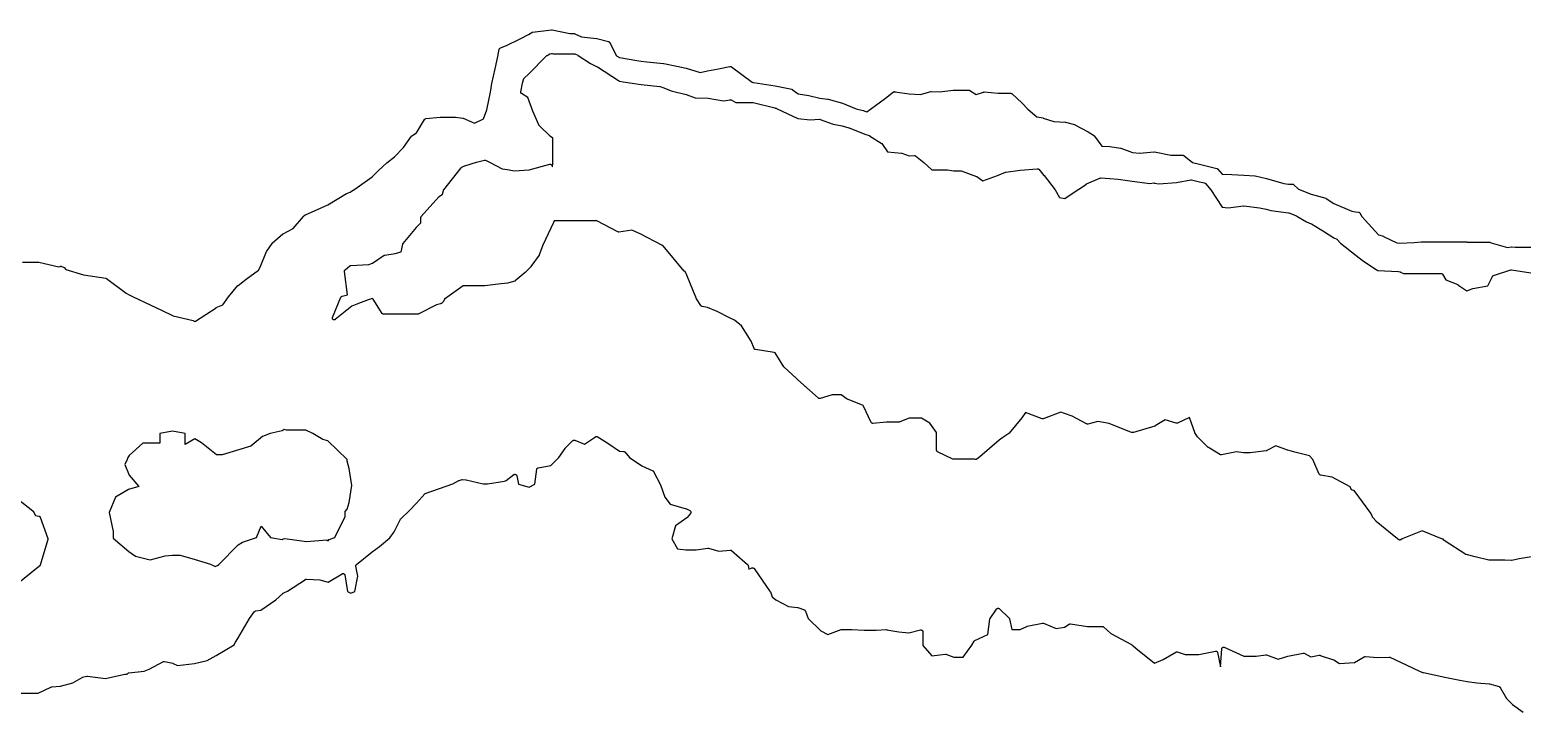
# Model space of a CAD drawing. Header units: millimetres. Extents: x 0 to 500, y 0 to 700.
# Drawn here: x 239.7 to 301.6, y 104.8 to 133.1 of the extents above; entities that cross this region are included whole.
import ezdxf

# ---------------------------------------------------------------- set-up
doc = ezdxf.new("R2010")
doc.units = ezdxf.units.MM
doc.layers.add('CORTE', color=1, linetype='Continuous')
doc.layers.add('GRABADO', color=5, linetype='Continuous')

msp = doc.modelspace()

# ---------------------------------------------------------------- linework, layer by layer
at = {"layer": 'CORTE'}
msp.add_lwpolyline([(239.367, 123.502), (240.034, 123.502), (240.041, 123.501), (240.048, 123.5), (240.871, 123.303), (240.933, 123.328), (240.939, 123.33), (240.946, 123.331), (240.95, 123.332), (240.958, 123.333), (240.967, 123.332), (240.972, 123.331), (240.978, 123.33), (240.984, 123.328), (241.07, 123.294), (241.075, 123.292), (241.081, 123.288), (241.087, 123.284), (241.095, 123.277), (241.166, 123.191), (241.901, 122.971), (242.55, 122.873), (242.825, 122.832), (242.83, 122.831), (242.835, 122.829), (242.844, 122.826), (242.852, 122.821), (242.855, 122.819), (243.667, 122.21), (243.77, 122.161), (243.817, 122.138), (243.935, 122.082), (244.696, 121.716), (245.14, 121.503), (245.616, 121.275), (246.453, 121.074), (246.461, 121.072), (246.467, 121.069), (246.523, 121.04), (246.549, 121.05), (247.404, 121.609), (247.407, 121.611), (247.411, 121.613), (247.681, 121.731), (247.922, 122.061), (248.313, 122.53), (248.319, 122.536), (248.323, 122.539), (248.655, 122.789), (249.171, 123.175), (249.227, 123.289), (249.5, 123.942), (249.503, 123.948), (249.505, 123.952), (249.725, 124.282), (249.731, 124.288), (249.736, 124.293), (250.176, 124.671), (250.18, 124.674), (250.185, 124.677), (250.605, 124.892), (251.026, 125.398), (251.031, 125.404), (251.037, 125.409), (251.104, 125.459), (251.11, 125.464), (251.117, 125.467), (251.762, 125.757), (252.04, 125.882), (252.815, 126.347), (252.82, 126.349), (252.968, 126.408), (253.029, 126.445), (253.16, 126.524), (253.879, 127.042), (254.148, 127.3), (254.49, 127.628), (254.493, 127.63), (254.804, 127.879), (255.187, 128.263), (255.511, 128.729), (255.516, 128.734), (255.519, 128.738), (255.523, 128.741), (255.528, 128.746), (255.725, 128.874), (256.06, 129.423), (256.064, 129.429), (256.07, 129.436), (256.074, 129.439), (256.08, 129.445), (256.093, 129.452), (256.103, 129.455), (256.109, 129.457), (256.114, 129.458), (256.7, 129.516), (256.704, 129.517), (257.34, 129.517), (257.344, 129.516), (257.644, 129.484), (257.649, 129.483), (257.655, 129.481), (257.661, 129.479), (258.137, 129.271), (258.5, 129.446), (258.648, 129.817), (258.794, 130.551), (258.85, 130.921), (258.987, 131.525), (259.103, 132.034), (259.16, 132.336), (259.161, 132.343), (259.165, 132.352), (259.167, 132.357), (259.171, 132.363), (259.174, 132.368), (259.178, 132.373), (259.186, 132.38), (259.192, 132.384), (259.197, 132.388), (259.203, 132.39), (259.455, 132.496), (260.02, 132.767), (260.375, 132.95), (260.506, 133.032), (260.513, 133.036), (260.522, 133.04), (260.528, 133.042), (260.534, 133.043), (261.331, 133.142), (261.338, 133.143), (261.346, 133.142), (261.351, 133.142), (262.091, 132.988), (262.266, 132.988), (262.272, 132.988), (262.281, 132.987), (262.288, 132.985), (262.294, 132.983), (262.578, 132.852), (263.201, 132.787), (263.204, 132.787), (263.208, 132.786), (263.686, 132.661), (263.693, 132.659), (263.701, 132.655), (263.705, 132.653), (263.711, 132.649), (263.72, 132.641), (263.726, 132.634), (263.73, 132.628), (264.031, 132.07), (264.147, 131.989), (264.869, 131.869), (265.055, 131.838), (265.288, 131.809), (265.978, 131.75), (265.983, 131.75), (266.529, 131.633), (266.914, 131.55), (266.917, 131.549), (267.502, 131.374), (267.808, 131.435), (268.262, 131.526), (268.736, 131.621), (268.744, 131.622), (268.752, 131.622), (268.756, 131.622), (268.765, 131.621), (268.773, 131.618), (268.78, 131.616), (268.788, 131.611), (268.792, 131.609), (269.662, 130.97), (269.678, 130.961), (269.679, 130.961), (269.684, 130.961), (269.69, 130.96), (269.713, 130.954), (270.615, 130.815), (271.296, 130.683), (271.301, 130.682), (271.306, 130.68), (271.314, 130.677), (271.322, 130.672), (271.559, 130.491), (272.014, 130.417), (272.467, 130.303), (272.796, 130.27), (272.801, 130.27), (272.807, 130.268), (273.402, 130.098), (273.406, 130.097), (273.98, 129.867), (274.266, 129.795), (274.271, 129.793), (274.334, 129.768), (274.412, 129.74), (274.569, 129.856), (275.189, 130.314), (275.529, 130.565), (275.534, 130.568), (275.539, 130.571), (275.547, 130.574), (275.553, 130.575), (275.561, 130.577), (275.569, 130.578), (275.574, 130.578), (275.579, 130.577), (276.167, 130.489), (276.646, 130.465), (277.068, 130.588), (277.073, 130.589), (277.078, 130.59), (277.084, 130.59), (277.089, 130.59), (277.432, 130.565), (278.005, 130.639), (278.01, 130.639), (278.654, 130.639), (278.66, 130.639), (278.668, 130.638), (278.677, 130.635), (278.683, 130.633), (278.688, 130.63), (278.693, 130.627), (278.95, 130.456), (279.265, 130.561), (279.272, 130.563), (279.28, 130.564), (279.287, 130.565), (279.293, 130.564), (279.869, 130.509), (280.4, 130.509), (280.404, 130.509), (280.411, 130.508), (280.419, 130.506), (280.426, 130.503), (280.432, 130.501), (280.436, 130.498), (280.443, 130.494), (280.844, 130.115), (281.102, 129.851), (281.475, 129.534), (281.734, 129.485), (281.739, 129.483), (282.178, 129.336), (282.652, 129.306), (282.656, 129.306), (282.66, 129.305), (283.042, 129.208), (283.05, 129.206), (283.055, 129.203), (283.609, 128.912), (283.86, 128.743), (283.867, 128.737), (283.871, 128.731), (284.175, 128.322), (284.505, 128.297), (284.507, 128.297), (284.951, 128.23), (284.957, 128.229), (284.961, 128.227), (285.441, 128.055), (285.734, 128.019), (286.344, 128.08), (286.35, 128.081), (286.358, 128.08), (286.363, 128.08), (287.036, 127.945), (287.527, 127.945), (287.533, 127.945), (287.539, 127.944), (287.544, 127.942), (287.551, 127.94), (287.56, 127.936), (287.565, 127.933), (287.569, 127.93), (287.93, 127.641), (288.221, 127.57), (288.938, 127.393), (288.946, 127.391), (288.957, 127.386), (288.965, 127.38), (288.972, 127.374), (288.976, 127.37), (289.165, 127.153), (289.562, 127.133), (290.059, 127.108), (290.517, 127.085), (290.523, 127.085), (290.529, 127.083), (291, 126.976), (291.729, 126.767), (291.913, 126.743), (292.084, 126.743), (292.094, 126.742), (292.102, 126.74), (292.109, 126.738), (292.115, 126.734), (292.121, 126.731), (292.126, 126.727), (292.13, 126.724), (292.337, 126.525), (292.858, 126.325), (293.464, 126.151), (293.47, 126.149), (293.479, 126.145), (293.796, 125.936), (294.542, 125.622), (294.698, 125.587), (294.821, 125.578), (294.826, 125.578), (294.836, 125.576), (294.844, 125.573), (294.85, 125.57), (294.856, 125.567), (294.86, 125.563), (294.866, 125.559), (294.875, 125.549), (294.88, 125.542), (294.966, 125.394), (295.656, 124.642), (295.859, 124.575), (295.864, 124.573), (296.414, 124.309), (296.545, 124.283), (297.132, 124.312), (297.428, 124.348), (297.436, 124.349), (297.447, 124.348), (297.476, 124.342), (297.493, 124.341), (299.297, 124.341), (299.3, 124.341), (299.325, 124.339), (299.342, 124.337), (300.247, 124.337), (300.253, 124.337), (300.263, 124.335), (300.27, 124.333), (300.335, 124.309), (301.011, 124.116), (301.163, 124.14), (301.17, 124.141), (301.176, 124.14), (301.328, 124.128), (302.099, 124.128)], dxfattribs=at)
msp.add_lwpolyline([(247.421, 110.898), (247.458, 110.907), (247.512, 110.953), (248.323, 111.765), (248.507, 111.875), (249.075, 112.07), (249.274, 112.546), (249.664, 112.079), (250.141, 111.997), (250.195, 112.014), (250.252, 112.039), (251.151, 111.912), (251.996, 111.972), (252.054, 111.94), (252.095, 111.994), (252.327, 112.071), (252.762, 112.942), (252.762, 113.149), (252.851, 113.256), (252.928, 113.531), (253.045, 114.233), (252.928, 114.935), (252.844, 115.236), (252.844, 115.313), (252.037, 116.087), (251.837, 116.136), (251.413, 116.39), (251.131, 116.525), (250.331, 116.525), (250.232, 116.555), (250.151, 116.506), (249.647, 116.385), (249.334, 116.259), (248.841, 115.865), (248.391, 115.73), (247.654, 115.51), (247.417, 115.51), (246.802, 116.001), (246.517, 116.171), (246.114, 115.93), (246.114, 116.393), (245.59, 116.483), (245.067, 116.393), (245.067, 115.988), (244.365, 115.988), (243.795, 115.475), (243.737, 115.389), (243.707, 115.316), (243.619, 115.105), (243.802, 114.666), (244.196, 114.194), (243.768, 114.065), (243.235, 113.745), (242.972, 113.114), (243.137, 112.318), (243.137, 112.044), (243.783, 111.49), (244.052, 111.306), (244.664, 111.143), (245.294, 111.311), (245.586, 111.346), (245.912, 111.346), (246.538, 111.158), (247.17, 110.968), (247.361, 110.876), (247.421, 110.898)], close=True, dxfattribs=at)
at = {"layer": 'GRABADO'}
for points in [[(302.104, 111.286), (301.489, 111.188), (301.186, 111.12), (301.181, 111.119), (301.174, 111.118), (301.169, 111.118), (300.906, 111.138), (300.244, 111.138), (300.238, 111.138), (300.23, 111.14), (299.674, 111.273), (299.3, 111.363), (299.293, 111.365), (299.285, 111.368), (299.281, 111.371), (298.381, 111.947), (298.376, 111.95), (298.368, 111.957), (298.364, 111.962), (298.359, 111.967), (298.356, 111.973), (298.352, 111.98), (298.348, 111.993), (298.347, 112.004), (298.333, 112.004), (298.327, 112.005), (298.321, 112.006), (298.314, 112.007), (298.308, 112.009), (297.466, 112.346), (296.631, 112.012), (296.577, 111.979), (296.574, 111.978), (296.567, 111.974), (296.557, 111.971), (296.55, 111.97), (296.543, 111.97), (296.536, 111.97), (296.529, 111.97), (296.523, 111.971), (296.515, 111.974), (296.507, 111.977), (296.503, 111.979), (296.445, 112.014), (296.44, 112.017), (295.563, 112.745), (295.559, 112.749), (295.416, 112.907), (295.413, 112.912), (295.412, 112.914), (295.409, 112.919), (295.406, 112.925), (295.343, 113.085), (294.647, 114.031), (294.577, 114.037), (294.571, 114.038), (294.565, 114.039), (294.557, 114.042), (294.55, 114.046), (294.545, 114.048), (294.537, 114.054), (294.528, 114.063), (294.523, 114.07), (294.518, 114.079), (294.516, 114.084), (294.48, 114.18), (293.736, 114.573), (293.243, 114.667), (293.237, 114.669), (293.227, 114.672), (293.221, 114.675), (293.219, 114.677), (293.213, 114.68), (293.205, 114.687), (293.197, 114.696), (293.194, 114.701), (293.193, 114.702), (293.191, 114.707), (292.928, 115.305), (292.792, 115.468), (292.182, 115.622), (291.887, 115.697), (291.883, 115.698), (291.397, 115.882), (291.016, 115.679), (291.012, 115.677), (291.006, 115.675), (290.998, 115.672), (290.992, 115.672), (290.323, 115.583), (290.318, 115.582), (290.051, 115.582), (290.045, 115.583), (289.76, 115.626), (289.141, 115.502), (289.137, 115.501), (289.132, 115.501), (289.122, 115.501), (289.115, 115.502), (289.109, 115.503), (289.102, 115.506), (289.096, 115.508), (288.598, 115.807), (288.591, 115.812), (288.588, 115.815), (288.15, 116.236), (288.145, 116.241), (288.141, 116.246), (288.139, 116.249), (288.037, 116.42), (288.034, 116.427), (287.812, 117.049), (287.306, 116.822), (287.301, 116.82), (287.292, 116.817), (287.284, 116.816), (287.276, 116.815), (287.269, 116.816), (287.264, 116.817), (287.257, 116.818), (286.804, 116.954), (286.386, 116.703), (286.38, 116.7), (286.374, 116.698), (285.482, 116.43), (285.477, 116.429), (285.469, 116.428), (285.463, 116.428), (285.422, 116.428), (285.417, 116.428), (285.409, 116.429), (285.402, 116.431), (285.397, 116.433), (285.338, 116.456), (284.476, 116.801), (284.003, 116.895), (283.588, 116.784), (283.583, 116.783), (283.576, 116.782), (283.57, 116.782), (283.563, 116.783), (283.555, 116.784), (283.548, 116.786), (283.541, 116.788), (283.537, 116.79), (282.939, 117.11), (282.62, 117.219), (282.465, 117.272), (281.741, 117.005), (281.736, 117.003), (281.73, 117.002), (281.722, 117.001), (281.715, 117.001), (281.707, 117.002), (281.699, 117.004), (281.694, 117.005), (281.001, 117.261), (280.853, 117.039), (280.851, 117.035), (280.327, 116.407), (280.323, 116.402), (280.316, 116.396), (280.055, 116.218), (279.911, 116.119), (279.104, 115.427), (279.103, 115.426), (278.985, 115.332), (278.98, 115.328), (278.974, 115.325), (278.968, 115.322), (278.958, 115.318), (278.953, 115.317), (278.947, 115.316), (278.939, 115.316), (278.931, 115.316), (278.925, 115.317), (278.885, 115.325), (278.011, 115.325), (278.007, 115.325), (277.999, 115.326), (277.993, 115.328), (277.987, 115.33), (277.981, 115.332), (277.349, 115.635), (277.345, 115.638), (277.34, 115.641), (277.331, 115.648), (277.326, 115.654), (277.322, 115.659), (277.319, 115.665), (277.316, 115.67), (277.312, 115.679), (277.31, 115.688), (277.31, 115.693), (277.309, 115.697), (277.309, 116.432), (277.034, 116.817), (276.68, 117.03), (276.174, 117.03), (275.782, 116.872), (275.776, 116.87), (275.768, 116.868), (275.762, 116.867), (275.756, 116.867), (275.237, 116.867), (274.67, 116.811), (274.665, 116.811), (274.657, 116.811), (274.649, 116.812), (274.644, 116.814), (274.635, 116.817), (274.628, 116.82), (274.621, 116.825), (274.615, 116.83), (274.613, 116.832), (274.605, 116.84), (274.599, 116.851), (274.276, 117.53), (274.259, 117.553), (273.611, 117.812), (273.606, 117.815), (273.601, 117.818), (273.357, 117.993), (272.975, 117.993), (272.473, 117.842), (272.468, 117.841), (272.462, 117.84), (272.455, 117.839), (272.446, 117.84), (272.437, 117.841), (272.43, 117.843), (272.424, 117.846), (272.417, 117.849), (272.409, 117.854), (272.405, 117.858), (272.04, 118.187), (271.555, 118.624), (271.478, 118.693), (270.982, 119.139), (270.979, 119.142), (270.972, 119.15), (270.968, 119.155), (270.606, 119.736), (270.576, 119.754), (269.79, 119.871), (269.786, 119.872), (269.779, 119.874), (269.771, 119.878), (269.765, 119.881), (269.758, 119.886), (269.753, 119.89), (269.747, 119.896), (269.741, 119.904), (269.739, 119.908), (269.736, 119.913), (269.609, 120.219), (269.214, 120.852), (268.917, 121.09), (268.715, 121.193), (268.197, 121.46), (267.801, 121.618), (267.575, 121.663), (267.57, 121.664), (267.563, 121.667), (267.554, 121.671), (267.548, 121.675), (267.543, 121.679), (267.538, 121.684), (267.532, 121.69), (267.528, 121.696), (267.352, 121.979), (267.349, 121.984), (266.943, 122.958), (266.888, 123.091), (266.878, 123.108), (266.862, 123.115), (266.855, 123.119), (266.845, 123.127), (266.839, 123.133), (265.967, 124.18), (265.959, 124.185), (265.955, 124.186), (265.95, 124.187), (265.945, 124.188), (265.917, 124.199), (265.912, 124.201), (265.011, 124.674), (264.664, 124.83), (264.127, 124.752), (264.121, 124.752), (264.112, 124.752), (264.104, 124.753), (264.097, 124.755), (264.09, 124.757), (264.084, 124.76), (263.209, 125.221), (263.193, 125.228), (263.168, 125.216), (263.162, 125.214), (263.151, 125.211), (263.145, 125.21), (263.141, 125.21), (261.437, 125.21), (261.406, 125.149), (260.97, 124.209), (260.821, 123.805), (260.819, 123.799), (260.816, 123.794), (260.814, 123.791), (260.474, 123.315), (260.471, 123.311), (260.466, 123.305), (260.233, 123.072), (260.231, 123.07), (259.822, 122.72), (259.818, 122.717), (259.812, 122.714), (259.806, 122.711), (259.799, 122.707), (259.502, 122.636), (259.497, 122.635), (259.108, 122.588), (258.566, 122.523), (258.561, 122.523), (257.657, 122.523), (256.884, 121.966), (256.853, 121.891), (256.85, 121.885), (256.846, 121.879), (256.841, 121.872), (256.757, 121.792), (256.753, 121.788), (256.745, 121.783), (256.739, 121.779), (256.732, 121.776), (256.726, 121.775), (256.558, 121.734), (255.813, 121.351), (255.809, 121.35), (255.802, 121.347), (255.793, 121.345), (255.786, 121.344), (255.781, 121.344), (254.356, 121.344), (254.349, 121.344), (254.342, 121.345), (254.335, 121.347), (254.329, 121.349), (254.321, 121.353), (254.314, 121.357), (254.308, 121.361), (254.301, 121.369), (254.298, 121.373), (254.295, 121.376), (253.925, 121.97), (253.902, 121.998), (253.721, 121.944), (253.251, 121.754), (253.251, 121.754), (253.039, 121.67), (252.351, 121.12), (252.347, 121.117), (252.347, 121.117), (252.341, 121.113), (252.333, 121.11), (252.327, 121.108), (252.319, 121.106), (252.312, 121.105), (252.306, 121.105), (252.299, 121.105), (252.29, 121.107), (252.281, 121.109), (252.275, 121.112), (252.271, 121.113), (252.265, 121.117), (252.257, 121.123), (252.252, 121.128), (252.249, 121.131), (252.243, 121.139), (252.239, 121.146), (252.236, 121.151), (252.234, 121.159), (252.232, 121.166), (252.231, 121.173), (252.231, 121.18), (252.231, 121.187), (252.232, 121.196), (252.235, 121.205), (252.584, 122.045), (252.586, 122.049), (252.59, 122.057), (252.595, 122.063), (252.6, 122.069), (252.605, 122.072), (252.611, 122.077), (252.62, 122.082), (252.625, 122.085), (252.631, 122.086), (252.855, 122.146), (252.73, 123.119), (252.73, 123.126), (252.73, 123.133), (252.732, 123.145), (252.736, 123.156), (252.739, 123.161), (252.743, 123.168), (252.746, 123.173), (252.751, 123.178), (252.756, 123.183), (252.954, 123.346), (252.96, 123.35), (252.967, 123.354), (252.973, 123.357), (252.982, 123.36), (252.988, 123.361), (252.993, 123.362), (253.741, 123.409), (253.895, 123.455), (254.383, 123.785), (254.387, 123.787), (254.394, 123.791), (254.4, 123.793), (254.406, 123.795), (254.411, 123.796), (254.837, 123.86), (255.09, 123.936), (255.156, 124.253), (255.158, 124.26), (255.161, 124.269), (255.163, 124.272), (255.167, 124.279), (255.721, 124.945), (255.723, 124.947), (255.906, 125.139), (255.906, 125.349), (255.906, 125.356), (255.907, 125.365), (255.91, 125.374), (255.913, 125.381), (255.915, 125.387), (255.919, 125.392), (255.922, 125.397), (256.651, 126.216), (256.653, 126.219), (256.658, 126.223), (256.663, 126.227), (256.799, 126.318), (256.842, 126.482), (256.844, 126.488), (256.847, 126.495), (256.85, 126.501), (256.853, 126.506), (257.574, 127.419), (257.578, 127.424), (257.583, 127.428), (257.59, 127.434), (257.598, 127.438), (257.716, 127.501), (257.721, 127.504), (257.726, 127.505), (258.214, 127.645), (258.54, 127.738), (258.545, 127.739), (258.554, 127.74), (258.56, 127.74), (258.564, 127.74), (258.573, 127.739), (258.583, 127.736), (258.591, 127.733), (258.774, 127.639), (259.285, 127.377), (259.496, 127.348), (259.497, 127.348), (259.782, 127.298), (260.4, 127.331), (261.253, 127.564), (261.257, 127.565), (261.264, 127.566), (261.273, 127.566), (261.28, 127.566), (261.287, 127.564), (261.296, 127.562), (261.302, 127.559), (261.308, 127.556), (261.315, 127.552), (261.321, 127.546), (261.327, 127.54), (261.331, 127.535), (261.335, 127.529), (261.338, 127.524), (261.34, 127.519), (261.361, 127.459), (261.37, 127.473), (261.379, 127.576), (261.379, 127.711), (261.379, 128.647), (261.291, 128.712), (261.288, 128.716), (260.815, 129.176), (260.811, 129.18), (260.805, 129.188), (260.8, 129.196), (260.799, 129.2), (260.55, 129.768), (260.549, 129.771), (260.35, 130.336), (260.084, 130.496), (260.078, 130.5), (260.068, 130.508), (260.063, 130.514), (260.058, 130.521), (260.055, 130.528), (260.053, 130.533), (260.05, 130.541), (260.048, 130.549), (260.047, 130.561), (260.049, 130.573), (260.122, 130.926), (260.182, 131.118), (260.184, 131.124), (260.188, 131.133), (260.191, 131.138), (260.196, 131.144), (260.201, 131.15), (260.205, 131.154), (260.361, 131.283), (261.139, 132.073), (261.144, 132.078), (261.149, 132.082), (261.252, 132.146), (261.257, 132.148), (261.261, 132.15), (261.27, 132.153), (261.277, 132.154), (261.331, 132.161), (261.338, 132.161), (261.346, 132.161), (261.351, 132.16), (261.394, 132.151), (262.267, 132.151), (262.274, 132.151), (262.282, 132.149), (262.288, 132.148), (262.294, 132.145), (262.424, 132.086), (262.429, 132.083), (262.947, 131.746), (263.227, 131.604), (263.23, 131.602), (264.101, 131.039), (264.102, 131.039), (264.147, 131.007), (264.151, 131.007), (264.303, 130.982), (265.053, 130.876), (265.825, 130.794), (265.83, 130.793), (265.834, 130.792), (265.992, 130.739), (265.995, 130.739), (266.298, 130.613), (266.917, 130.459), (266.92, 130.458), (267.292, 130.328), (267.828, 130.306), (267.833, 130.306), (268.473, 130.203), (268.74, 130.245), (268.744, 130.245), (268.752, 130.246), (268.76, 130.245), (268.767, 130.243), (268.773, 130.242), (268.78, 130.239), (268.786, 130.236), (268.98, 130.124), (269.678, 130.124), (269.684, 130.124), (269.691, 130.123), (270.591, 129.9), (270.615, 129.897), (270.636, 129.893), (270.642, 129.891), (270.649, 129.889), (270.656, 129.886), (270.664, 129.881), (270.691, 129.86), (271.548, 129.46), (272.07, 129.408), (272.452, 129.43), (272.458, 129.43), (272.466, 129.43), (272.474, 129.428), (272.479, 129.426), (273.012, 129.223), (273.397, 129.153), (273.399, 129.153), (273.675, 129.083), (273.679, 129.081), (274.334, 128.819), (274.514, 128.754), (274.521, 128.752), (274.527, 128.748), (275.017, 128.437), (275.022, 128.433), (275.029, 128.427), (275.033, 128.423), (275.035, 128.42), (275.275, 128.084), (275.853, 128.026), (275.857, 128.025), (275.862, 128.024), (275.868, 128.023), (276.171, 127.909), (276.389, 127.925), (276.396, 127.925), (276.4, 127.925), (276.405, 127.924), (276.413, 127.922), (276.42, 127.92), (276.428, 127.916), (276.434, 127.912), (276.437, 127.91), (276.784, 127.633), (276.785, 127.632), (277.115, 127.335), (277.755, 127.335), (277.759, 127.335), (277.763, 127.334), (278.019, 127.29), (278.312, 127.29), (278.317, 127.29), (278.323, 127.289), (278.331, 127.288), (278.336, 127.286), (278.965, 127.06), (278.972, 127.057), (278.98, 127.052), (278.983, 127.05), (279.226, 126.875), (279.838, 127.099), (280.173, 127.238), (280.177, 127.24), (280.185, 127.242), (280.19, 127.243), (280.784, 127.32), (281.489, 127.38), (281.495, 127.381), (281.504, 127.38), (281.51, 127.379), (281.517, 127.377), (281.525, 127.374), (281.533, 127.37), (281.544, 127.363), (281.55, 127.356), (281.552, 127.355), (281.77, 127.093), (281.771, 127.092), (282.227, 126.504), (282.229, 126.5), (282.413, 126.191), (282.629, 126.139), (282.811, 126.271), (282.813, 126.272), (283.214, 126.524), (283.529, 126.742), (283.534, 126.746), (283.54, 126.749), (284.084, 126.989), (284.09, 126.992), (284.098, 126.994), (284.103, 126.995), (284.11, 126.996), (284.116, 126.996), (284.499, 126.979), (284.501, 126.979), (284.849, 126.948), (285.434, 126.867), (286.159, 126.766), (286.344, 126.787), (286.35, 126.788), (286.357, 126.787), (286.363, 126.786), (286.531, 126.748), (287.266, 126.813), (287.869, 126.92), (287.874, 126.921), (287.884, 126.922), (287.891, 126.921), (287.896, 126.92), (288.221, 126.84), (288.436, 126.787), (288.446, 126.784), (288.456, 126.778), (288.46, 126.775), (288.464, 126.772), (288.469, 126.767), (288.693, 126.509), (288.697, 126.505), (289.171, 125.777), (289.408, 125.761), (290.048, 125.834), (290.055, 125.835), (290.063, 125.834), (290.711, 125.76), (290.714, 125.76), (290.996, 125.701), (290.998, 125.7), (291.187, 125.651), (291.921, 125.546), (291.926, 125.545), (291.933, 125.543), (292.256, 125.418), (292.26, 125.416), (292.264, 125.414), (292.665, 125.174), (292.865, 125.094), (292.87, 125.091), (293.413, 124.766), (293.414, 124.765), (293.796, 124.513), (293.92, 124.461), (293.929, 124.456), (293.938, 124.45), (293.942, 124.445), (294.079, 124.293), (294.733, 123.783), (295.033, 123.549), (295.556, 123.19), (295.634, 123.149), (296.471, 123.112), (296.475, 123.111), (296.479, 123.11), (296.557, 123.095), (296.562, 123.094), (296.567, 123.092), (296.695, 123.034), (298.257, 123.034), (298.262, 123.034), (298.267, 123.033), (298.275, 123.031), (298.283, 123.028), (298.289, 123.025), (298.294, 123.023), (298.298, 123.02), (298.306, 123.013), (298.311, 123.007), (298.316, 123.001), (298.445, 122.769), (298.944, 122.569), (298.949, 122.567), (298.953, 122.564), (299.328, 122.315), (299.564, 122.409), (299.569, 122.411), (299.574, 122.412), (300.195, 122.519), (300.386, 122.911), (300.387, 122.915), (300.391, 122.921), (300.398, 122.929), (300.404, 122.935), (300.41, 122.939), (300.42, 122.946), (300.429, 122.949), (301.15, 123.179), (301.154, 123.181), (301.162, 123.182), (301.17, 123.183), (301.176, 123.182), (301.181, 123.182), (301.973, 123.055)], [(239.267, 105.609), (240.015, 105.609), (240.547, 105.865), (240.553, 105.867), (240.559, 105.869), (240.563, 105.87), (240.569, 105.871), (240.945, 105.906), (241.462, 106.049), (241.85, 106.27), (241.854, 106.272), (241.86, 106.274), (241.865, 106.275), (242.039, 106.319), (242.043, 106.32), (242.051, 106.321), (242.06, 106.321), (242.065, 106.321), (242.808, 106.218), (243.622, 106.406), (243.63, 106.407), (243.637, 106.408), (243.71, 106.408), (243.749, 106.441), (243.753, 106.444), (243.759, 106.448), (243.767, 106.451), (243.773, 106.454), (243.778, 106.455), (243.784, 106.456), (244.413, 106.525), (244.632, 106.613), (245.218, 106.925), (245.224, 106.928), (245.23, 106.93), (245.239, 106.932), (245.246, 106.933), (245.252, 106.933), (245.26, 106.933), (245.266, 106.932), (245.609, 106.854), (245.614, 106.853), (245.619, 106.851), (245.803, 106.768), (246.504, 106.839), (247.04, 106.973), (247.406, 107.17), (248.15, 107.616), (248.202, 107.72), (248.204, 107.724), (248.305, 107.881), (248.791, 108.714), (248.794, 108.718), (249.005, 108.999), (249.009, 109.004), (249.014, 109.008), (249.02, 109.014), (249.026, 109.017), (249.03, 109.02), (249.039, 109.024), (249.047, 109.026), (249.052, 109.027), (249.267, 109.057), (249.878, 109.488), (250.173, 109.754), (250.178, 109.758), (250.184, 109.762), (250.19, 109.765), (250.246, 109.789), (250.374, 109.852), (251.109, 110.337), (251.114, 110.34), (251.12, 110.342), (251.126, 110.345), (251.132, 110.346), (251.14, 110.348), (251.146, 110.348), (251.151, 110.348), (251.704, 110.315), (251.708, 110.314), (251.712, 110.313), (252.063, 110.226), (252.636, 110.57), (252.641, 110.572), (252.648, 110.575), (252.654, 110.577), (252.662, 110.579), (252.67, 110.579), (252.675, 110.579), (252.683, 110.579), (252.691, 110.577), (252.698, 110.575), (252.705, 110.573), (252.713, 110.568), (252.717, 110.565), (252.722, 110.562), (252.727, 110.556), (252.732, 110.551), (252.738, 110.542), (252.743, 110.532), (252.746, 110.523), (252.86, 109.836), (253.003, 109.761), (253.166, 109.838), (253.283, 110.469), (253.209, 110.884), (253.207, 110.891), (253.207, 110.903), (253.208, 110.911), (253.211, 110.922), (253.215, 110.931), (253.217, 110.935), (253.22, 110.94), (253.224, 110.945), (253.229, 110.951), (253.234, 110.956), (253.882, 111.474), (253.883, 111.474), (254.187, 111.701), (254.616, 112.061), (254.789, 112.304), (255.055, 112.835), (255.058, 112.839), (255.061, 112.845), (255.066, 112.851), (255.069, 112.854), (255.413, 113.175), (255.725, 113.502), (256.063, 113.882), (256.071, 113.89), (256.079, 113.895), (256.084, 113.897), (256.089, 113.9), (256.682, 114.107), (257.238, 114.302), (257.481, 114.438), (257.485, 114.44), (257.492, 114.443), (257.495, 114.444), (257.616, 114.476), (257.622, 114.477), (257.63, 114.478), (257.635, 114.478), (257.773, 114.469), (257.777, 114.469), (257.782, 114.468), (258.497, 114.307), (258.561, 114.295), (258.665, 114.307), (259.378, 114.414), (259.45, 114.439), (259.767, 114.684), (259.776, 114.689), (259.784, 114.693), (259.791, 114.695), (259.796, 114.696), (259.804, 114.697), (259.813, 114.697), (259.818, 114.697), (259.826, 114.696), (259.832, 114.694), (259.84, 114.691), (259.846, 114.688), (259.853, 114.684), (259.859, 114.679), (259.862, 114.676), (259.867, 114.671), (259.874, 114.662), (259.879, 114.652), (259.882, 114.644), (259.883, 114.64), (259.955, 114.293), (260.405, 114.166), (260.64, 114.282), (260.714, 114.905), (260.715, 114.91), (260.717, 114.917), (260.719, 114.924), (260.722, 114.929), (260.726, 114.936), (260.731, 114.942), (260.735, 114.947), (260.742, 114.953), (260.749, 114.958), (260.754, 114.961), (260.76, 114.963), (260.769, 114.966), (260.775, 114.967), (261.302, 115.057), (261.628, 115.392), (261.89, 115.771), (261.895, 115.775), (262.212, 116.093), (262.216, 116.097), (262.223, 116.102), (262.23, 116.106), (262.236, 116.109), (262.242, 116.111), (262.251, 116.113), (262.258, 116.114), (262.265, 116.114), (262.269, 116.114), (262.278, 116.113), (262.286, 116.111), (262.29, 116.11), (262.69, 115.95), (263.149, 116.256), (263.154, 116.259), (263.163, 116.264), (263.168, 116.265), (263.174, 116.267), (263.183, 116.268), (263.189, 116.269), (263.196, 116.269), (263.205, 116.268), (263.211, 116.266), (263.216, 116.265), (263.224, 116.261), (263.669, 115.994), (264.143, 115.659), (264.315, 115.649), (264.32, 115.649), (264.326, 115.647), (264.335, 115.645), (264.342, 115.642), (264.346, 115.64), (264.353, 115.635), (264.361, 115.629), (264.364, 115.625), (264.567, 115.401), (265.081, 115.045), (265.53, 114.846), (265.536, 114.843), (265.541, 114.84), (265.546, 114.836), (265.554, 114.828), (265.558, 114.823), (265.562, 114.818), (265.85, 114.265), (265.852, 114.26), (266.037, 113.753), (266.247, 113.464), (266.919, 113.263), (266.925, 113.261), (266.93, 113.258), (267.071, 113.188), (267.077, 113.184), (267.083, 113.18), (267.087, 113.177), (267.094, 113.17), (267.098, 113.164), (267.101, 113.159), (267.106, 113.15), (267.108, 113.143), (267.11, 113.136), (267.111, 113.128), (267.111, 113.121), (267.111, 113.114), (267.11, 113.11), (267.108, 113.1), (267.105, 113.092), (267.102, 113.086), (267.098, 113.079), (267.094, 113.074), (266.953, 112.905), (266.952, 112.903), (266.946, 112.897), (266.469, 112.555), (266.321, 112.019), (266.55, 111.607), (266.901, 111.56), (267.328, 111.56), (267.813, 111.633), (267.819, 111.634), (267.828, 111.634), (267.837, 111.632), (267.843, 111.631), (268.27, 111.503), (268.744, 111.554), (268.749, 111.554), (268.755, 111.554), (268.765, 111.553), (268.773, 111.55), (268.779, 111.548), (268.785, 111.545), (268.793, 111.541), (268.798, 111.536), (269.464, 110.955), (269.469, 110.95), (269.478, 110.939), (269.485, 110.927), (269.487, 110.918), (269.488, 110.916), (269.521, 110.755), (269.646, 110.811), (269.651, 110.813), (269.658, 110.815), (269.666, 110.816), (269.673, 110.817), (269.68, 110.817), (269.687, 110.816), (269.696, 110.814), (269.704, 110.811), (269.709, 110.809), (269.717, 110.805), (269.726, 110.797), (269.733, 110.79), (269.736, 110.787), (270.41, 109.825), (270.415, 109.816), (270.486, 109.615), (270.644, 109.485), (271.165, 109.211), (271.539, 109.166), (271.544, 109.165), (271.551, 109.163), (271.822, 109.066), (271.827, 109.064), (271.835, 109.06), (271.84, 109.056), (271.846, 109.052), (271.852, 109.046), (271.856, 109.04), (271.859, 109.035), (271.863, 109.029), (271.865, 109.023), (271.979, 108.717), (272.5, 108.205), (272.794, 108.045), (273.357, 108.25), (273.363, 108.252), (273.369, 108.254), (273.374, 108.254), (273.379, 108.255), (273.796, 108.255), (274.309, 108.229), (274.798, 108.229), (275.232, 108.25), (275.24, 108.25), (275.247, 108.249), (275.741, 108.154), (276.154, 108.111), (276.644, 108.238), (276.65, 108.24), (276.658, 108.24), (276.664, 108.24), (276.671, 108.24), (276.679, 108.238), (276.686, 108.236), (276.692, 108.234), (276.699, 108.23), (276.704, 108.228), (276.71, 108.223), (276.717, 108.216), (276.72, 108.213), (276.723, 108.209), (276.729, 108.2), (276.733, 108.19), (276.734, 108.185), (276.735, 108.18), (276.737, 108.17), (276.737, 107.592), (277.116, 107.16), (277.664, 107.229), (277.668, 107.23), (277.678, 107.23), (277.686, 107.228), (277.692, 107.227), (277.697, 107.226), (278.026, 107.104), (278.419, 107.104), (278.777, 107.604), (278.875, 107.769), (278.878, 107.775), (278.882, 107.779), (278.888, 107.787), (278.899, 107.794), (278.905, 107.798), (279.433, 108.05), (279.521, 108.685), (279.522, 108.69), (279.523, 108.695), (279.526, 108.705), (279.532, 108.715), (279.533, 108.716), (279.803, 109.106), (279.807, 109.112), (279.816, 109.121), (279.82, 109.124), (279.822, 109.125), (279.828, 109.129), (279.837, 109.134), (279.845, 109.136), (279.852, 109.138), (279.858, 109.139), (279.866, 109.139), (279.873, 109.139), (279.879, 109.138), (279.886, 109.136), (279.894, 109.134), (279.898, 109.132), (279.903, 109.129), (279.913, 109.123), (280.323, 108.729), (280.327, 108.725), (280.332, 108.718), (280.335, 108.713), (280.341, 108.703), (280.343, 108.694), (280.344, 108.692), (280.436, 108.25), (280.775, 108.25), (281.061, 108.387), (281.065, 108.389), (281.068, 108.39), (281.073, 108.391), (281.705, 108.518), (281.711, 108.519), (281.718, 108.519), (281.726, 108.519), (281.733, 108.518), (281.739, 108.516), (281.745, 108.514), (282.278, 108.301), (282.617, 108.346), (282.818, 108.479), (282.823, 108.483), (282.831, 108.487), (282.836, 108.489), (282.844, 108.491), (282.851, 108.492), (282.856, 108.492), (282.865, 108.492), (282.87, 108.491), (283.576, 108.385), (284.195, 108.385), (284.199, 108.385), (284.207, 108.384), (284.215, 108.382), (284.223, 108.379), (284.228, 108.377), (284.233, 108.374), (284.238, 108.37), (284.242, 108.367), (284.541, 108.088), (285.403, 107.628), (285.407, 107.626), (285.413, 107.621), (285.417, 107.617), (285.444, 107.592), (285.462, 107.581), (285.466, 107.579), (285.586, 107.483), (286.363, 106.862), (286.722, 107.005), (287.236, 107.314), (287.241, 107.317), (287.252, 107.322), (287.259, 107.324), (287.267, 107.325), (287.274, 107.326), (287.282, 107.326), (287.291, 107.324), (287.296, 107.323), (287.635, 107.221), (288.195, 107.221), (288.885, 107.36), (288.891, 107.361), (288.898, 107.361), (288.904, 107.361), (288.912, 107.36), (288.921, 107.357), (288.933, 107.353), (288.94, 107.348), (288.945, 107.344), (288.954, 107.336), (288.962, 107.326), (288.969, 107.312), (288.971, 107.303), (289.094, 106.709), (289.151, 107.46), (289.153, 107.466), (289.155, 107.476), (289.163, 107.489), (289.167, 107.495), (289.171, 107.5), (289.177, 107.505), (289.183, 107.51), (289.189, 107.513), (289.196, 107.517), (289.205, 107.52), (289.211, 107.522), (289.219, 107.523), (289.225, 107.523), (289.233, 107.523), (289.242, 107.521), (289.25, 107.519), (289.255, 107.517), (290.071, 107.156), (290.575, 107.156), (290.976, 107.201), (290.98, 107.202), (290.986, 107.202), (290.994, 107.201), (291, 107.199), (291.004, 107.198), (291.493, 107.031), (291.889, 107.15), (291.893, 107.151), (292.522, 107.276), (292.528, 107.277), (292.534, 107.277), (292.539, 107.277), (292.546, 107.276), (292.557, 107.274), (292.564, 107.271), (292.567, 107.27), (292.846, 107.126), (293.197, 107.186), (293.204, 107.187), (293.213, 107.187), (293.218, 107.187), (293.228, 107.185), (293.233, 107.183), (293.784, 107.003), (293.79, 107.001), (293.799, 106.996), (294.04, 106.839), (294.664, 106.88), (295.067, 107.122), (295.072, 107.126), (295.083, 107.13), (295.091, 107.132), (295.098, 107.133), (295.104, 107.134), (295.11, 107.134), (295.615, 107.092), (296.1, 107.112), (296.106, 107.112), (296.113, 107.112), (296.121, 107.11), (296.127, 107.108), (296.131, 107.106), (296.572, 106.895), (297.351, 106.521), (297.455, 106.484), (297.48, 106.478), (297.522, 106.473), (297.525, 106.472), (298.408, 106.273), (299.026, 106.157), (299.331, 106.1), (299.733, 106.04), (300.254, 105.998), (300.259, 105.997), (300.263, 105.996), (300.662, 105.885), (300.668, 105.883), (300.673, 105.88), (300.68, 105.877), (300.686, 105.872), (300.692, 105.867), (300.697, 105.861), (300.701, 105.856), (300.704, 105.851), (300.968, 105.386), (301.22, 105.14), (301.662, 104.826)], [(239.15, 113.693), (239.792, 113.178), (239.797, 113.174), (239.802, 113.169), (239.806, 113.163), (239.914, 112.991), (240.049, 112.964), (240.053, 112.962), (240.061, 112.96), (240.07, 112.956), (240.074, 112.952), (240.081, 112.947), (240.087, 112.941), (240.091, 112.938), (240.095, 112.931), (240.101, 112.921), (240.419, 112.032), (240.42, 112.027), (240.421, 112.021), (240.422, 112.012), (240.422, 112.005), (240.42, 111.994), (240.103, 110.93), (240.102, 110.927), (240.099, 110.92), (240.095, 110.912), (240.091, 110.906), (240.086, 110.901), (240.081, 110.897), (240.075, 110.892), (240.07, 110.889), (240.063, 110.885), (240.056, 110.883), (240.052, 110.881), (240.048, 110.88), (240.043, 110.868), (240.041, 110.863), (240.036, 110.855), (240.032, 110.851), (240.027, 110.844), (240.021, 110.84), (239.151, 110.143)]]:
    msp.add_lwpolyline(points, dxfattribs=at)

doc.saveas('drawing.dxf')
